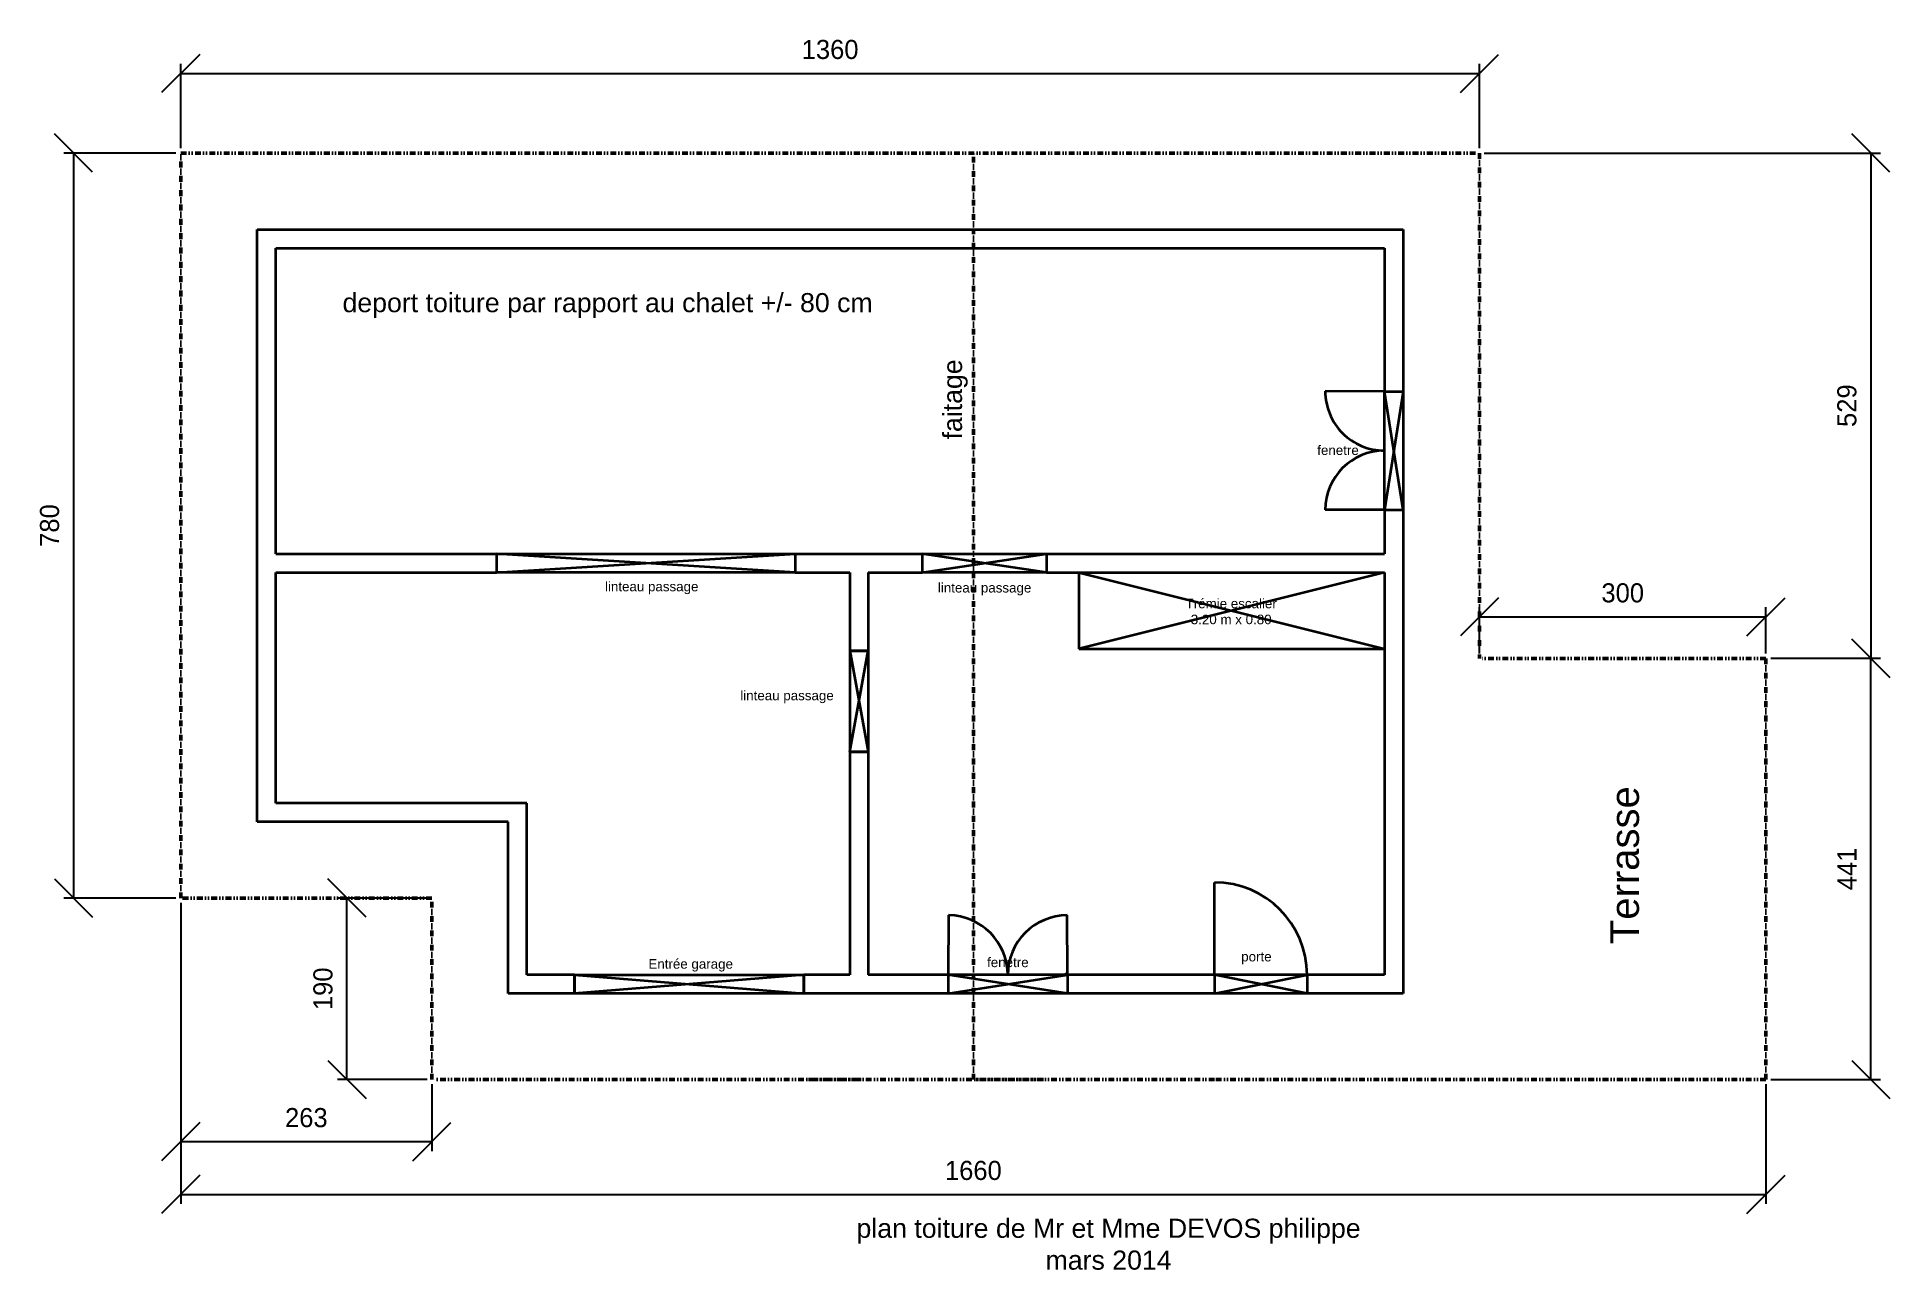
# Model space of a CAD drawing. Header units: centimetres. Extents: x -803 to 1138, y -684 to 607.
import ezdxf

# ---------------------------------------------------------------- set-up
doc = ezdxf.new("R2010")
doc.units = ezdxf.units.CM
doc.linetypes.add('DIVIDE2', pattern=[15, 6, -2.9, 0.15, -2.9, 0.15, -2.9])
doc.layers.get('Defpoints').update_dxf_attribs({"true_color": 0xffffff})
for name, color, linetype, lineweight, true_color in [('cotes toiture', 18, 'Continuous', 25, 0x000000), ('linteaux', 1, 'Continuous', 35, 0xff0000), ('murs', 18, 'Continuous', 35, 0x000000), ('ouvertures', 5, 'Continuous', 35, 0x0000ff), ('toiture', 16, 'DIVIDE2', 50, 0x800000)]:
    doc.layers.add(name, color=color, linetype=linetype, lineweight=lineweight, true_color=true_color)
doc.styles.add('textstyle0', font='')
doc.styles.add('textstyle1', font='')
doc.styles.add('textstyle10', font='')
doc.styles.add('textstyle11', font='')
doc.styles.add('textstyle2', font='')
doc.styles.add('textstyle3', font='')
doc.styles.add('textstyle4', font='')
doc.styles.add('textstyle5', font='')
doc.styles.add('textstyle6', font='')
doc.styles.add('textstyle7', font='')
doc.styles.add('textstyle8', font='')
doc.styles.add('textstyle9', font='')
doc.styles.get('textstyle0').set_extended_font_data('Arial')
doc.styles.get('textstyle1').set_extended_font_data('Arial')
doc.styles.get('textstyle10').set_extended_font_data('Arial')
doc.styles.get('textstyle11').set_extended_font_data('Arial')
doc.styles.get('textstyle2').set_extended_font_data('Arial')
doc.styles.get('textstyle3').set_extended_font_data('Arial')
doc.styles.get('textstyle4').set_extended_font_data('Arial')
doc.styles.get('textstyle5').set_extended_font_data('Arial')
doc.styles.get('textstyle6').set_extended_font_data('Arial')
doc.styles.get('textstyle7').set_extended_font_data('Arial')
doc.styles.get('textstyle8').set_extended_font_data('Arial')
doc.styles.get('textstyle9').set_extended_font_data('Arial')
doc.dimstyles.new('QCADDimStyle', dxfattribs={"dimtxt": 20, "dimasz": 20, "dimexe": 10, "dimexo": 5, "dimgap": 15, "dimtad": 1, "dimtoh": 1, "dimdec": 4, "dimzin": 0, "dimdsep": 46, "dimtxsty": 'Standard', "dimcen": 0.09, "dimadec": 0, "dimazin": 0, "dimtfac": 1, "dimtdec": 4, "dimtofl": 0, "dimtmove": 0, "dimatfit": 3, "dimfxl": 1, "dimtolj": 1, "dimtzin": 0, "dimarcsym": 0})

# ---------------------------------------------------------------- blocks, each defined once
blk = doc.blocks.new('*D38')
at = {"layer": 'cotes toiture', "color": 0, "lineweight": -2}
for p, q in [((-744.5, 465.6), (-784.5, 505.6)), ((-657.2, 485.6), (-774.5, 485.6)), ((-764.5, 485.6), (-764.5, -294.4)), ((-784.5, -274.4), (-744.5, -314.4)), ((-657.2, -294.4), (-774.5, -294.4))]:
    blk.add_line(p, q, dxfattribs=at)
at = {"layer": 'Defpoints', "color": 0}
for p in [(-652.2, 485.6), (-764.5, -294.4), (-652.2, -294.4)]:
    blk.add_point(p, dxfattribs=at)
at = {"layer": 'cotes toiture', "color": 0, "insert": (-789.5, 95.6), "char_height": 20, "attachment_point": 5, "rotation": 90}
blk.add_mtext('\\A1;780', dxfattribs=at)
blk = doc.blocks.new('*D39')
at = {"layer": 'cotes toiture', "color": 0, "lineweight": -2}
for p, q in [((-458.2, -314.4), (-498.2, -274.4)), ((-394.2, -294.4), (-488.2, -294.4)), ((-478.2, -484.4), (-478.2, -294.4)), ((-498.2, -464.4), (-458.2, -504.4)), ((-394.2, -484.4), (-488.2, -484.4))]:
    blk.add_line(p, q, dxfattribs=at)
at = {"layer": 'Defpoints', "color": 0}
for p in [(-478.2, -294.4), (-389.2, -294.4), (-389.2, -484.4)]:
    blk.add_point(p, dxfattribs=at)
at = {"layer": 'cotes toiture', "color": 0, "insert": (-503.2, -389.4), "char_height": 20, "attachment_point": 5, "rotation": 90}
blk.add_mtext('\\A1;190', dxfattribs=at)
blk = doc.blocks.new('*D40')
at = {"layer": 'cotes toiture', "color": 0, "lineweight": -2}
for p, q in [((-632.2, 588.9), (-672.2, 548.9)), ((687.8, 548.9), (727.8, 588.9)), ((-652.2, 490.6), (-652.2, 578.9)), ((-652.2, 568.9), (707.8, 568.9)), ((707.8, 490.6), (707.8, 578.9))]:
    blk.add_line(p, q, dxfattribs=at)
at = {"layer": 'Defpoints', "color": 0}
for p in [(707.8, 568.9), (-652.2, 485.6), (707.8, 485.6)]:
    blk.add_point(p, dxfattribs=at)
at = {"layer": 'cotes toiture', "color": 0, "insert": (27.8, 593.9), "char_height": 20, "attachment_point": 5}
blk.add_mtext('\\A1;1360', dxfattribs=at)
blk = doc.blocks.new('*D41')
at = {"layer": 'cotes toiture', "color": 0, "lineweight": -2}
for p, q in [((1137.6, -63.4), (1097.6, -23.4)), ((1012.8, -43.4), (1127.6, -43.4)), ((1117.6, -484.4), (1117.6, -43.4)), ((1097.6, -464.4), (1137.6, -504.4)), ((1012.8, -484.4), (1127.6, -484.4))]:
    blk.add_line(p, q, dxfattribs=at)
at = {"layer": 'Defpoints', "color": 0}
for p in [(1007.8, -43.4), (1117.6, -43.4), (1007.8, -484.4)]:
    blk.add_point(p, dxfattribs=at)
at = {"layer": 'cotes toiture', "color": 0, "insert": (1092.6, -263.9), "char_height": 20, "attachment_point": 5, "rotation": 90}
blk.add_mtext('\\A1;441', dxfattribs=at)
blk = doc.blocks.new('*D42')
at = {"layer": 'cotes toiture', "color": 0, "lineweight": -2}
for p, q in [((-652.2, -299.4), (-652.2, -614.7)), ((1007.8, -489.4), (1007.8, -614.7)), ((-632.2, -584.7), (-672.2, -624.7)), ((987.8, -624.7), (1027.8, -584.7)), ((-652.2, -604.7), (1007.8, -604.7))]:
    blk.add_line(p, q, dxfattribs=at)
at = {"layer": 'Defpoints', "color": 0}
for p in [(-652.2, -294.4), (1007.8, -484.4), (1007.8, -604.7)]:
    blk.add_point(p, dxfattribs=at)
at = {"layer": 'cotes toiture', "color": 0, "insert": (177.8, -579.7), "char_height": 20, "attachment_point": 5}
blk.add_mtext('\\A1;1660', dxfattribs=at)
blk = doc.blocks.new('*D43')
at = {"layer": 'cotes toiture', "color": 0, "lineweight": -2}
for p, q in [((1137.6, 465.6), (1097.6, 505.6)), ((712.8, 485.6), (1127.6, 485.6)), ((1117.6, 485.6), (1117.6, -43.4)), ((1097.6, -23.4), (1137.6, -63.4)), ((1012.8, -43.4), (1127.6, -43.4))]:
    blk.add_line(p, q, dxfattribs=at)
at = {"layer": 'Defpoints', "color": 0}
for p in [(707.8, 485.6), (1007.8, -43.4), (1117.6, -43.4)]:
    blk.add_point(p, dxfattribs=at)
at = {"layer": 'cotes toiture', "color": 0, "insert": (1092.6, 221.1), "char_height": 20, "attachment_point": 5, "rotation": 90}
blk.add_mtext('\\A1;529', dxfattribs=at)
blk = doc.blocks.new('*D44')
at = {"layer": 'cotes toiture', "color": 0, "lineweight": -2}
for p, q in [((727.8, 20), (687.8, -20)), ((987.8, -20), (1027.8, 20)), ((707.8, -38.4), (707.8, 10)), ((707.8, 0), (1007.8, 0)), ((1007.8, -38.4), (1007.8, 10))]:
    blk.add_line(p, q, dxfattribs=at)
at = {"layer": 'Defpoints', "color": 0}
for p in [(1007.8, 0), (707.8, -43.4), (1007.8, -43.4)]:
    blk.add_point(p, dxfattribs=at)
at = {"layer": 'cotes toiture', "color": 0, "insert": (857.8, 25), "char_height": 20, "attachment_point": 5}
blk.add_mtext('\\A1;300', dxfattribs=at)
blk = doc.blocks.new('*D45')
at = {"layer": 'cotes toiture', "color": 0, "lineweight": -2}
for p, q in [((-652.2, -299.4), (-652.2, -559.4)), ((-389.2, -489.4), (-389.2, -559.4)), ((-632.2, -529.4), (-672.2, -569.4)), ((-409.2, -569.4), (-369.2, -529.4)), ((-652.2, -549.4), (-389.2, -549.4))]:
    blk.add_line(p, q, dxfattribs=at)
at = {"layer": 'Defpoints', "color": 0}
for p in [(-652.2, -294.4), (-389.2, -484.4), (-389.2, -549.4)]:
    blk.add_point(p, dxfattribs=at)
at = {"layer": 'cotes toiture', "color": 0, "insert": (-520.7, -524.4), "char_height": 20, "attachment_point": 5}
blk.add_mtext('\\A1;263', dxfattribs=at)

msp = doc.modelspace()

# ---------------------------------------------------------------- linework, layer by layer
at = {"layer": 'linteaux'}
for p, q in [((608.28352, 112.05306), (608.28352, 236.05306)), ((627.78352, 112.05306), (608.28352, 236.05306)), ((608.28352, 236.05306), (627.78352, 236.05306)), ((627.78352, 236.05306), (608.28352, 112.05306)), ((627.78352, 236.05306), (627.78352, 112.05306)), ((608.28352, 112.05306), (627.78352, 112.05306)), ((-321.71648, 66.05306), (-8.71648, 66.05306)), ((-321.71648, 66.05306), (-321.71648, 46.55306)), ((-321.71648, 46.55306), (-8.71648, 66.05306)), ((-8.71648, 46.55306), (-321.71648, 66.05306)), ((-8.71648, 66.05306), (-8.71648, 46.55306)), ((124.28352, 66.05306), (254.28352, 66.05306)), ((254.28352, 46.55306), (124.28352, 66.05306)), ((124.28352, 66.05306), (124.28352, 46.55306)), ((124.28352, 46.55306), (254.28352, 66.05306)), ((254.28352, 66.05306), (254.28352, 46.55306)), ((-8.71648, 46.55306), (-321.71648, 46.55306)), ((254.28352, 46.55306), (124.28352, 46.55306)), ((48.28352, -35.44694), (48.28352, -141.44694)), ((48.28352, -35.44694), (67.78352, -141.44694)), ((48.28352, -141.44694), (67.78352, -35.44694)), ((67.78352, -35.44694), (48.28352, -35.44694)), ((67.78352, -35.44694), (67.78352, -141.44694)), ((67.78352, -141.44694), (48.28352, -141.44694)), ((-239.71648, -374.94694), (0.28352, -374.94694)), ((-239.71648, -374.94694), (0.28352, -394.44694)), ((0.28352, -374.94694), (-239.71648, -394.44694)), ((-239.71648, -394.44694), (-239.71648, -374.94694)), ((0.28352, -394.44694), (0.28352, -374.94694)), ((276.28352, -374.94694), (151.28352, -374.94694)), ((151.28352, -374.94694), (151.28352, -394.44694)), ((151.28352, -394.44694), (276.28352, -374.94694)), ((276.28352, -394.44694), (151.28352, -374.94694)), ((276.28352, -374.94694), (276.28352, -394.44694)), ((527.28352, -374.94694), (430.28352, -374.94694)), ((430.28352, -374.94694), (430.28352, -394.44694)), ((430.28352, -394.44694), (527.28352, -374.94694)), ((527.28352, -394.44694), (430.28352, -374.94694)), ((527.28352, -374.94694), (527.28352, -394.44694)), ((0.28352, -394.44694), (-239.71648, -394.44694)), ((276.28352, -394.44694), (151.28352, -394.44694)), ((527.28352, -394.44694), (430.28352, -394.44694))]:
    msp.add_line(p, q, dxfattribs=at)
at = {"layer": 'murs'}
for p, q in [((-572.21648, 405.55306), (627.78352, 405.55306)), ((-572.21648, -214.44694), (-572.21648, 405.55306)), ((627.78352, 405.55306), (627.78352, 236.05306)), ((-552.71648, 66.05306), (-552.71648, 386.05306)), ((-552.71648, 386.05306), (608.28352, 386.05306)), ((608.28352, 386.05306), (608.28352, 236.05306)), ((608.28352, 236.05306), (627.78352, 236.05306)), ((608.28352, 112.05306), (627.78352, 112.05306)), ((608.28352, 112.05306), (608.28352, 66.05306)), ((627.78352, 112.05306), (627.78352, -394.44694)), ((-552.71648, 66.05306), (-321.71648, 66.05306)), ((-321.71648, 66.05306), (-321.71648, 46.55306)), ((-8.71648, 66.05306), (-8.71648, 46.55306)), ((-8.71648, 66.05306), (124.28352, 66.05306)), ((124.28352, 66.05306), (124.28352, 46.55306)), ((254.28352, 66.05306), (254.28352, 46.55306)), ((254.28352, 66.05306), (608.28352, 66.05306)), ((-552.71648, -194.94694), (-552.71648, 46.55306)), ((-552.71648, 46.55306), (-321.71648, 46.55306)), ((-8.71648, 46.55306), (48.28352, 46.55306)), ((48.28352, 46.55306), (48.28352, -35.44694)), ((67.78352, 46.55306), (124.28352, 46.55306)), ((67.78352, 46.55306), (67.78352, -35.44694)), ((254.28352, 46.55306), (608.28352, 46.55306)), ((288.28352, 46.55306), (288.28352, -33.44694)), ((608.28352, 46.55306), (608.28352, -374.94694)), ((48.28352, -35.44694), (67.78352, -35.44694)), ((288.28352, -33.44694), (608.28352, -33.44694)), ((48.28352, -141.44694), (67.78352, -141.44694)), ((48.28352, -141.44694), (48.28352, -374.94694)), ((67.78352, -141.44694), (67.78352, -374.94694)), ((-289.71648, -194.94694), (-552.71648, -194.94694)), ((-289.71648, -374.94694), (-289.71648, -194.94694)), ((-309.21648, -214.44694), (-572.21648, -214.44694)), ((-309.21648, -394.44694), (-309.21648, -214.44694)), ((-239.71648, -374.94694), (-289.71648, -374.94694)), ((-239.71648, -374.94694), (-239.71648, -394.44694)), ((0.28352, -374.94694), (0.28352, -394.44694)), ((48.28352, -374.94694), (0.28352, -374.94694)), ((151.28352, -374.94694), (67.78352, -374.94694)), ((151.28352, -374.94694), (151.28352, -394.44694)), ((430.28352, -374.94694), (276.28352, -374.94694)), ((276.28352, -374.94694), (276.28352, -394.44694)), ((430.28352, -374.94694), (430.28352, -394.44694)), ((527.28352, -374.94694), (527.28352, -394.44694)), ((608.28352, -374.94694), (527.28352, -374.94694)), ((-239.71648, -394.44694), (-309.21648, -394.44694)), ((151.28352, -394.44694), (0.28352, -394.44694)), ((430.28352, -394.44694), (276.28352, -394.44694)), ((627.78352, -394.44694), (527.28352, -394.44694))]:
    msp.add_line(p, q, dxfattribs=at)
at = {"layer": 'ouvertures'}
for p, q in [((608.28352, 236.05306), (546.28368, 236.19569)), ((608.28352, 112.05306), (546.28355, 112.11287)), ((288.28352, 46.55306), (608.28352, -33.44694)), ((608.28352, 46.55306), (288.28352, -33.44694)), ((430.28352, -374.94694), (430.28352, -278.00071)), ((151.92032, -312.45019), (151.28352, -374.94694)), ((276.28352, -374.94694), (276.09816, -312.44722))]:
    msp.add_line(p, q, dxfattribs=at)
for centre, radius, start, end in [((608.28352, 236.05306), 62, 179.86818873, 270), ((608.28352, 112.05306), 62, 90, 179.94472623), ((430.28352, -374.94694), 96.94623, 0, 90), ((151.28352, -374.94694), 62.5, 0, 89.41621253), ((276.28352, -374.94694), 62.5, 90.16992308, 180), ((275.28352, -374.94694), 1, 0, 180), ((275.30616, -374.73535), 1, 347.78428087, 167.78428087)]:
    msp.add_arc(centre, radius, start, end, dxfattribs=at)
at = {"layer": 'toiture'}
for p, q in [((-652.21648, 485.55306), (707.78352, 485.55306)), ((-652.21648, -294.44694), (-652.21648, 485.55306)), ((177.78352, -484.44694), (177.78352, 485.55306)), ((707.78352, 485.55306), (707.78352, -43.44694)), ((1007.78352, -43.44694), (707.78352, -43.44694)), ((1007.78352, -43.44694), (1007.78352, -484.44694)), ((-389.21648, -294.44694), (-652.21648, -294.44694)), ((-389.21648, -484.44694), (-389.21648, -294.44694)), ((60.28352, -484.44694), (-389.21648, -484.44694)), ((251.28352, -484.44694), (0.28352, -484.44694)), ((430.28352, -484.44694), (177.78352, -484.44694)), ((1007.78352, -484.44694), (427.28352, -484.44694))]:
    msp.add_line(p, q, dxfattribs=at)

# ---------------------------------------------------------------- texts
at = {"layer": 'linteaux', "char_height": 10, "attachment_point": 5}
for s, insert, style in [('fenetre', (559.65186, 174.4175), 'textstyle7'), ('linteau passage', (-159.02593, 30.24283), 'textstyle2'), ('linteau passage', (189.57226, 28.98888), 'textstyle4'), ('linteau passage', (-17.32954, -83.86665), 'textstyle3'), ('Entrée garage\\P', (-118.21006, -364.86242), 'textstyle1'), ('fenetre', (213.94478, -361.78822), 'textstyle6'), ('porte', (474.21899, -357.22783), 'textstyle5')]:
    msp.add_mtext(s, dxfattribs=dict(at, insert=insert, style=style))
at = {"layer": 'murs', "char_height": 20, "attachment_point": 5}
for s, insert, style in [('deport toiture par rapport au chalet +/- 80 cm', (-205.23698, 325.93905), 'textstyle10'), ('plan toiture de Mr et Mme DEVOS philippe\\Pmars 2014', (319.40375, -656.93221), 'textstyle11')]:
    msp.add_mtext(s, dxfattribs=dict(at, insert=insert, style=style))
at = {"layer": 'murs', "attachment_point": 5, "rotation": 90}
for s, insert, char_height, style in [('faitage', (158.94918, 227.62957), 20, 'textstyle9'), ('Terrasse', (860, -260), 30, 'textstyle8')]:
    msp.add_mtext(s, dxfattribs=dict(at, insert=insert, char_height=char_height, style=style))
at = {"layer": 'ouvertures', "insert": (447.78352, 5.55306), "char_height": 10, "attachment_point": 5, "style": 'textstyle0'}
msp.add_mtext('Trémie escalier\\P3.20 m x 0.80', dxfattribs=at)

# ---------------------------------------------------------------- dimensions: what is measured, and where the dimension line sits
at = {"layer": 'cotes toiture'}
for p1, p2, distance, picture, middle in [((-652.21648, 485.55306), (707.78352, 485.55306), 83.32571, '*D40', (27.78352, 593.87877)), ((-652.21648, 485.55306), (-652.21648, -294.44694), -112.32512, '*D38', (-789.5416, 95.55306)), ((-389.21648, -484.44694), (-389.21648, -294.44694), 89.00667, '*D39', (-503.22315, -389.44694))]:
    dim = msp.add_aligned_dim(p1=p1, p2=p2, distance=distance, dimstyle='QCADDimStyle', override={"dimtxt": 20, "dimasz": 20, "dimexe": 10, "dimexo": 5, "dimgap": 15, "dimzin": 8, "dimtsz": 20, "dimclrd": 0, "dimclre": 0, "dimclrt": 0, "dimazin": 2, "dimtmove": 2}, dxfattribs=at)
    dim.commit()
    dim.dimension.update_dxf_attribs({"geometry": picture, "text_midpoint": middle})
for p1, picture, middle in [((707.78352, 485.55306), '*D43', (1092.61973, 221.05306)), ((1007.78352, -484.44694), '*D41', (1092.61973, -263.94694))]:
    dim = msp.add_linear_dim(base=(1117.61973, -43.44694), p1=p1, p2=(1007.78352, -43.44694), angle=90, dimstyle='QCADDimStyle', override={"dimtxt": 20, "dimasz": 20, "dimexe": 10, "dimexo": 5, "dimgap": 15, "dimzin": 8, "dimtsz": 20, "dimclrd": 0, "dimclre": 0, "dimclrt": 0, "dimazin": 2, "dimtmove": 2}, dxfattribs=at)
    dim.commit()
    dim.dimension.update_dxf_attribs({"geometry": picture, "text_midpoint": middle})
for base, p1, p2, picture, middle in [((1007.78352, 0), (707.78352, -43.44694), (1007.78352, -43.44694), '*D44', (857.78352, 25)), ((1007.78352, -604.70187), (-652.21648, -294.44694), (1007.78352, -484.44694), '*D42', (177.78352, -579.70187)), ((-389.21648, -549.43374), (-652.21648, -294.44694), (-389.21648, -484.44694), '*D45', (-520.71648, -524.43374))]:
    dim = msp.add_linear_dim(base=base, p1=p1, p2=p2, dimstyle='QCADDimStyle', override={"dimtxt": 20, "dimasz": 20, "dimexe": 10, "dimexo": 5, "dimgap": 15, "dimzin": 8, "dimtsz": 20, "dimclrd": 0, "dimclre": 0, "dimclrt": 0, "dimazin": 2, "dimtmove": 2}, dxfattribs=at)
    dim.commit()
    dim.dimension.update_dxf_attribs({"geometry": picture, "text_midpoint": middle})

doc.saveas('drawing.dxf')
